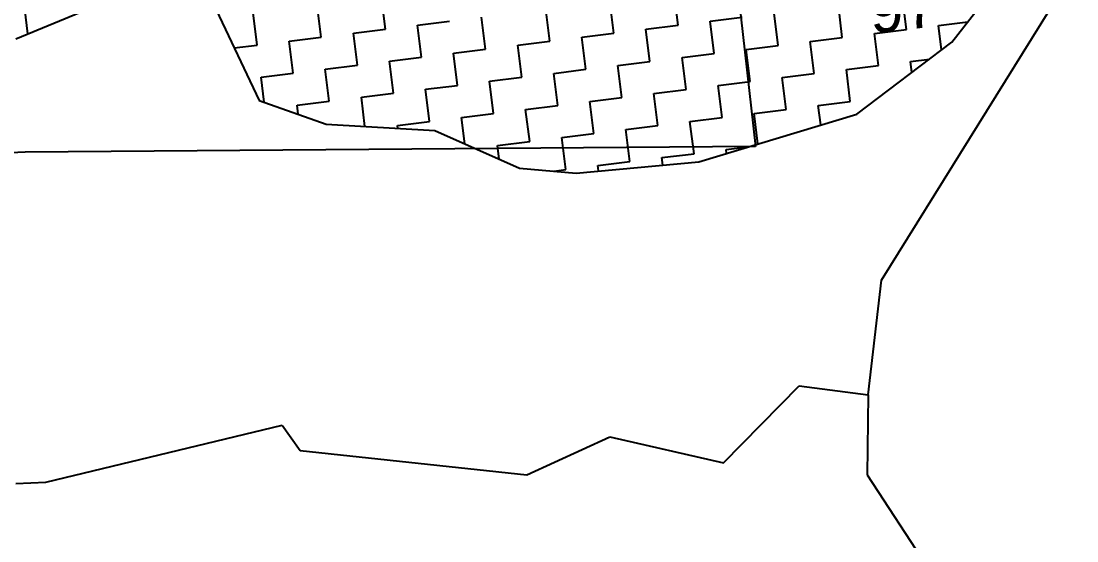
# Model space of a CAD drawing. Header units: metres. Extents: x 290108 to 292128, y 1990044 to 1991719.
# Drawn here: x 291090.2 to 291255.1, y 1991185.2 to 1991266.4 of the extents above; entities that cross this region are included whole.
import ezdxf
from ezdxf.enums import TextEntityAlignment as Align

# ---------------------------------------------------------------- set-up
doc = ezdxf.new("R2010")
doc.units = ezdxf.units.M
doc.header["$MEASUREMENT"] = 0
for name, color, linetype in [('POLY_HATCH', 12, 'Continuous'), ('POLY_PARCEL', 6, 'Continuous'), ('TEXT_PARCEL', 7, 'Continuous')]:
    doc.layers.add(name, color=color, linetype=linetype)
doc.styles.add('TEXT_MAP', font='')
doc.styles.get('TEXT_MAP').set_extended_font_data('Kruti Dev 050')

msp = doc.modelspace()

# ---------------------------------------------------------------- linework, layer by layer
at = {"layer": 'POLY_HATCH'}
for p, q in [((291235.6, 1991263.07), (291244.22, 1991274.13)), ((291089.3, 1991263.6), (291110.69, 1991272.51)), ((291120.61, 1991268.12), (291127.37, 1991253.98)), ((291220.75, 1991251.85), (291235.6, 1991263.07)), ((291127.37, 1991253.98), (291137.83, 1991250.28)), ((291196.05, 1991244.41), (291220.75, 1991251.85)), ((291137.83, 1991250.28), (291154.83, 1991249.27)), ((291154.83, 1991249.27), (291168.05, 1991243.42)), ((291168.05, 1991243.42), (291176.9, 1991242.65)), ((291176.9, 1991242.65), (291196.05, 1991244.41))]:
    msp.add_line(p, q, dxfattribs=at)
at = {"layer": 'POLY_HATCH', "linetype": 'Continuous'}
for p, q in [((291147.09, 1991265.12), (291146.46, 1991270.13)), ((291182.79, 1991264.47), (291182.17, 1991269.48)), ((291192.81, 1991265.72), (291192.19, 1991270.73)), ((291228.52, 1991265.07), (291227.89, 1991270.08)), ((291091.2, 1991264.39), (291090.71, 1991268.28)), ((291137.06, 1991263.87), (291136.44, 1991268.88)), ((291172.77, 1991263.22), (291172.14, 1991268.24)), ((291218.49, 1991263.82), (291217.87, 1991268.84)), ((291127.04, 1991262.62), (291126.42, 1991267.64)), ((291152.1, 1991265.74), (291157.11, 1991266.37)), ((291162.74, 1991261.98), (291162.12, 1991266.99)), ((291197.82, 1991266.34), (291202.84, 1991266.96)), ((291198.45, 1991261.33), (291197.82, 1991266.34)), ((291208.47, 1991262.58), (291207.85, 1991267.59)), ((291233.53, 1991265.69), (291238.09, 1991266.26)), ((291142.08, 1991264.49), (291147.09, 1991265.12)), ((291142.7, 1991259.48), (291142.08, 1991264.49)), ((291152.72, 1991260.73), (291152.1, 1991265.74)), ((291177.78, 1991263.85), (291182.79, 1991264.47)), ((291187.8, 1991265.09), (291192.81, 1991265.72)), ((291188.43, 1991260.08), (291187.8, 1991265.09)), ((291223.51, 1991264.45), (291228.52, 1991265.07)), ((291234, 1991261.86), (291233.53, 1991265.69)), ((291132.05, 1991263.25), (291137.06, 1991263.87)), ((291132.68, 1991258.24), (291132.05, 1991263.25)), ((291167.76, 1991262.6), (291172.77, 1991263.22)), ((291178.4, 1991258.84), (291177.78, 1991263.85)), ((291213.48, 1991263.2), (291218.49, 1991263.82)), ((291214.11, 1991258.19), (291213.48, 1991263.2)), ((291224.13, 1991259.44), (291223.51, 1991264.45)), ((291123.45, 1991262.18), (291127.04, 1991262.62)), ((291157.73, 1991261.35), (291162.74, 1991261.98)), ((291158.36, 1991256.34), (291157.73, 1991261.35)), ((291168.38, 1991257.59), (291167.76, 1991262.6)), ((291193.44, 1991260.71), (291198.45, 1991261.33)), ((291203.46, 1991261.95), (291208.47, 1991262.58)), ((291204.08, 1991256.94), (291203.46, 1991261.95)), ((291147.71, 1991260.11), (291152.72, 1991260.73)), ((291148.33, 1991255.1), (291147.71, 1991260.11)), ((291183.41, 1991259.46), (291188.43, 1991260.08)), ((291194.06, 1991255.7), (291193.44, 1991260.71)), ((291229.14, 1991260.06), (291232.1, 1991260.43)), ((291229.35, 1991258.35), (291229.14, 1991260.06)), ((291127.66, 1991257.61), (291132.68, 1991258.24)), ((291137.69, 1991258.86), (291142.7, 1991259.48)), ((291138.31, 1991253.85), (291137.69, 1991258.86)), ((291173.39, 1991258.21), (291178.4, 1991258.84)), ((291174.01, 1991253.2), (291173.39, 1991258.21)), ((291184.04, 1991254.45), (291183.41, 1991259.46)), ((291209.09, 1991257.57), (291214.11, 1991258.19)), ((291219.12, 1991258.81), (291224.13, 1991259.44)), ((291219.74, 1991253.8), (291219.12, 1991258.81)), ((291128.15, 1991253.7), (291127.66, 1991257.61)), ((291153.35, 1991255.72), (291158.36, 1991256.34)), ((291163.37, 1991256.97), (291168.38, 1991257.59)), ((291163.99, 1991251.95), (291163.37, 1991256.97)), ((291199.07, 1991256.32), (291204.08, 1991256.94)), ((291199.69, 1991251.31), (291199.07, 1991256.32)), ((291209.72, 1991252.55), (291209.09, 1991257.57)), ((291143.32, 1991254.47), (291148.33, 1991255.1)), ((291153.97, 1991250.71), (291153.35, 1991255.72)), ((291189.05, 1991255.07), (291194.06, 1991255.7)), ((291189.67, 1991250.06), (291189.05, 1991255.07)), ((291133.3, 1991253.23), (291138.31, 1991253.85)), ((291133.47, 1991251.82), (291133.3, 1991253.23)), ((291143.89, 1991249.92), (291143.32, 1991254.47)), ((291169, 1991252.58), (291174.01, 1991253.2)), ((291179.03, 1991253.82), (291184.04, 1991254.45)), ((291179.65, 1991248.81), (291179.03, 1991253.82)), ((291214.73, 1991253.18), (291219.74, 1991253.8)), ((291215.11, 1991250.15), (291214.73, 1991253.18)), ((291158.98, 1991251.33), (291163.99, 1991251.95)), ((291159.49, 1991247.21), (291158.98, 1991251.33)), ((291169.63, 1991247.57), (291169, 1991252.58)), ((291194.68, 1991250.68), (291199.69, 1991251.31)), ((291204.71, 1991251.93), (291209.72, 1991252.55)), ((291205.3, 1991247.19), (291204.71, 1991251.93)), ((291148.96, 1991250.08), (291153.97, 1991250.71)), ((291149.02, 1991249.62), (291148.96, 1991250.08)), ((291184.66, 1991249.44), (291189.67, 1991250.06)), ((291195.31, 1991245.67), (291194.68, 1991250.68)), ((291174.64, 1991248.19), (291179.65, 1991248.81)), ((291175.26, 1991243.18), (291174.64, 1991248.19)), ((291185.28, 1991244.43), (291184.66, 1991249.44)), ((291164.61, 1991246.94), (291169.63, 1991247.57)), ((291164.88, 1991244.83), (291164.61, 1991246.94)), ((291200.32, 1991246.3), (291203.71, 1991246.72)), ((291190.3, 1991245.05), (291195.31, 1991245.67)), ((291190.44, 1991243.89), (291190.3, 1991245.05)), ((291200.39, 1991245.72), (291200.32, 1991246.3)), ((291173.44, 1991242.95), (291175.26, 1991243.18)), ((291180.27, 1991243.8), (291185.28, 1991244.43)), ((291180.38, 1991242.97), (291180.27, 1991243.8))]:
    msp.add_line(p, q, dxfattribs=at)
at = {"layer": 'POLY_PARCEL'}
for p, q in [((291196.61, 1991319.84), (291204.92, 1991246.78)), ((291224.62, 1991225.92), (291255.15, 1991274.98)), ((291204.92, 1991246.78), (291090.76, 1991245.89)), ((291090.76, 1991245.89), (291085.69, 1991245.66)), ((291222.53, 1991208.02), (291224.62, 1991225.92)), ((291199.93, 1991197.37), (291211.76, 1991209.42)), ((291211.76, 1991209.42), (291222.53, 1991208.02)), ((291222.53, 1991208.02), (291222.35, 1991195.51)), ((291094, 1991194.38), (291130.94, 1991203.29)), ((291130.94, 1991203.29), (291133.78, 1991199.33)), ((291169.17, 1991195.5), (291182.16, 1991201.43)), ((291182.16, 1991201.43), (291199.93, 1991197.37)), ((291133.78, 1991199.33), (291169.17, 1991195.5)), ((291222.35, 1991195.51), (291235.06, 1991176.12)), ((291089.31, 1991194.19), (291094, 1991194.38))]:
    msp.add_line(p, q, dxfattribs=at)

# ---------------------------------------------------------------- texts
at = {"layer": 'TEXT_PARCEL', "style": 'TEXT_MAP'}
msp.add_text('97', height=7.272, rotation=7.0915, dxfattribs=at).set_placement((291227.96, 1991268.6), align=Align.MIDDLE)

doc.saveas('drawing.dxf')
